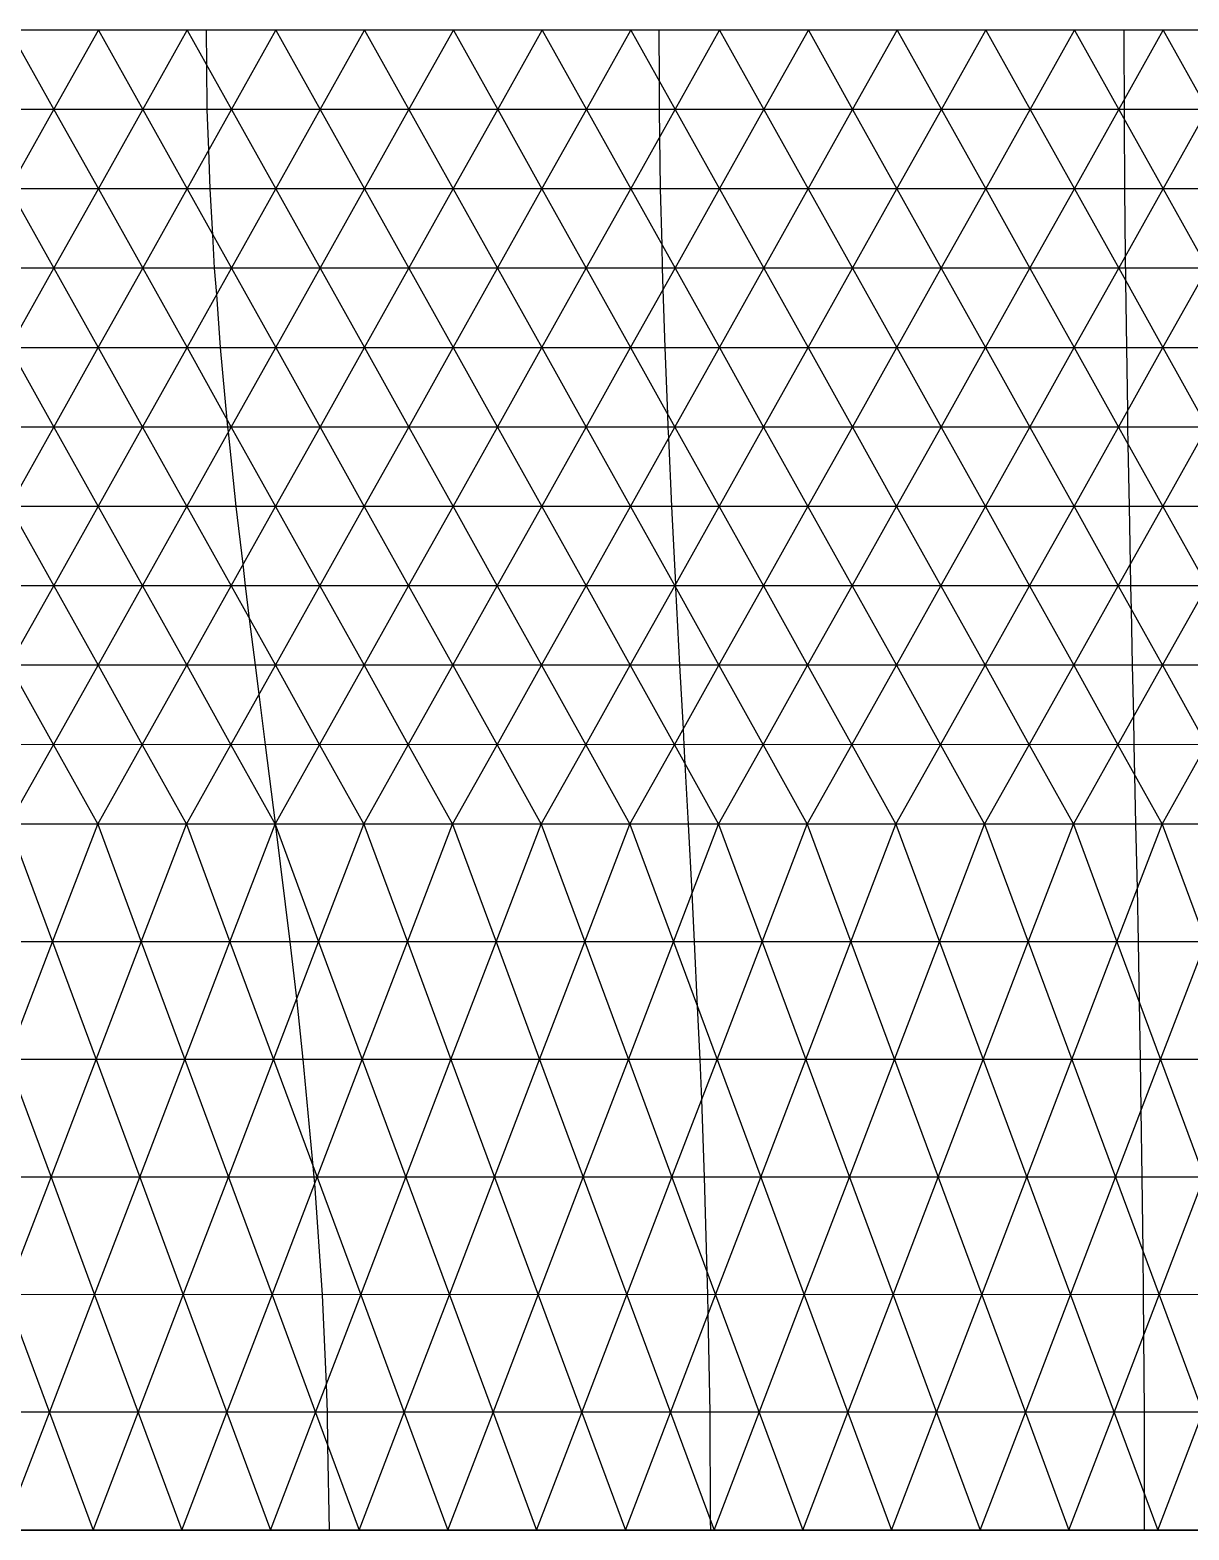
# Model space of a CAD drawing. Extents: x 0.18 to 10.14, y 0.02 to 7.38.
# Drawn here: x 1.227 to 1.747, y 1.157 to 1.83 of the extents above; entities that cross this region are included whole.
import ezdxf

# ---------------------------------------------------------------- set-up
doc = ezdxf.new("R2010")
doc.units = 0
doc.layers.add('1', color=7, linetype='CONTINUOUS')

msp = doc.modelspace()

# ---------------------------------------------------------------- linework, layer by layer
at = {"layer": '1', "color": 253}
for p, q in [((7.354183, 1.830233), (0.620165, 1.830233)), ((1.217858, 1.830233), (1.237769, 1.794582)), ((1.237769, 1.794582), (1.257705, 1.830233)), ((1.257705, 1.830233), (1.277611, 1.794582)), ((1.277611, 1.794582), (1.297551, 1.830233)), ((1.297551, 1.830233), (1.317454, 1.794582)), ((1.317454, 1.794582), (1.337397, 1.830233)), ((1.337397, 1.830233), (1.357298, 1.794582)), ((1.357298, 1.794582), (1.377244, 1.830233)), ((1.377244, 1.830233), (1.397141, 1.794582)), ((1.397141, 1.794582), (1.41709, 1.830233)), ((1.41709, 1.830233), (1.436985, 1.794582)), ((1.436985, 1.794582), (1.456936, 1.830233)), ((1.456936, 1.830233), (1.476829, 1.794582)), ((1.476829, 1.794582), (1.496782, 1.830233)), ((1.496782, 1.830233), (1.516673, 1.794582)), ((1.516673, 1.794582), (1.536629, 1.830233)), ((1.536629, 1.830233), (1.556517, 1.794582)), ((1.556517, 1.794582), (1.576475, 1.830233)), ((1.576475, 1.830233), (1.596361, 1.794582)), ((1.596361, 1.794582), (1.616321, 1.830233)), ((1.616321, 1.830233), (1.636206, 1.794582)), ((1.636206, 1.794582), (1.656167, 1.830233)), ((1.656167, 1.830233), (1.67605, 1.794582)), ((1.67605, 1.794582), (1.696014, 1.830233)), ((1.696014, 1.830233), (1.715894, 1.794582)), ((1.715894, 1.794582), (1.73586, 1.830233)), ((1.73586, 1.830233), (1.755738, 1.794582)), ((7.254146, 1.79444), (0.620165, 1.794582)), ((1.21784, 1.758931), (1.237769, 1.794582)), ((1.237769, 1.794582), (1.257678, 1.758931)), ((1.257678, 1.758931), (1.277611, 1.794582)), ((1.277611, 1.794582), (1.297517, 1.758931)), ((1.297517, 1.758931), (1.317454, 1.794582)), ((1.317454, 1.794582), (1.337358, 1.758931)), ((1.337358, 1.758931), (1.357298, 1.794582)), ((1.357298, 1.794582), (1.377198, 1.758931)), ((1.377198, 1.758931), (1.397141, 1.794582)), ((1.397141, 1.794582), (1.41704, 1.758931)), ((1.41704, 1.758931), (1.436985, 1.794582)), ((1.436985, 1.794582), (1.456881, 1.758931)), ((1.456881, 1.758931), (1.476829, 1.794582)), ((1.476829, 1.794582), (1.496723, 1.758931)), ((1.496723, 1.758931), (1.516673, 1.794582)), ((1.516673, 1.794582), (1.536565, 1.758931)), ((1.536565, 1.758931), (1.556517, 1.794582)), ((1.556517, 1.794582), (1.576407, 1.758931)), ((1.576407, 1.758931), (1.596361, 1.794582)), ((1.596361, 1.794582), (1.616249, 1.758931)), ((1.616249, 1.758931), (1.636206, 1.794582)), ((1.636206, 1.794582), (1.656091, 1.758931)), ((1.656091, 1.758931), (1.67605, 1.794582)), ((1.67605, 1.794582), (1.695933, 1.758931)), ((1.695933, 1.758931), (1.715894, 1.794582)), ((1.715894, 1.794582), (1.735776, 1.758931)), ((1.735776, 1.758931), (1.755738, 1.794582)), ((7.233879, 1.758769), (0.620165, 1.758931)), ((1.21784, 1.758931), (1.237749, 1.723281)), ((1.237749, 1.723281), (1.257678, 1.758931)), ((1.257678, 1.758931), (1.277585, 1.723281)), ((1.277585, 1.723281), (1.297517, 1.758931)), ((1.297517, 1.758931), (1.317422, 1.723281)), ((1.317422, 1.723281), (1.337358, 1.758931)), ((1.337358, 1.758931), (1.35726, 1.723281)), ((1.35726, 1.723281), (1.377198, 1.758931)), ((1.377198, 1.758931), (1.397099, 1.723281)), ((1.397099, 1.723281), (1.41704, 1.758931)), ((1.41704, 1.758931), (1.436938, 1.723281)), ((1.436938, 1.723281), (1.456881, 1.758931)), ((1.456881, 1.758931), (1.476778, 1.723281)), ((1.476778, 1.723281), (1.496723, 1.758931)), ((1.496723, 1.758931), (1.516617, 1.723281)), ((1.516617, 1.723281), (1.536565, 1.758931)), ((1.536565, 1.758931), (1.556457, 1.723281)), ((1.556457, 1.723281), (1.576407, 1.758931)), ((1.576407, 1.758931), (1.596297, 1.723281)), ((1.596297, 1.723281), (1.616249, 1.758931)), ((1.616249, 1.758931), (1.636137, 1.723281)), ((1.636137, 1.723281), (1.656091, 1.758931)), ((1.656091, 1.758931), (1.675977, 1.723281)), ((1.675977, 1.723281), (1.695933, 1.758931)), ((1.695933, 1.758931), (1.715817, 1.723281)), ((1.715817, 1.723281), (1.735776, 1.758931)), ((1.735776, 1.758931), (1.755657, 1.723281)), ((7.213634, 1.72314), (0.620165, 1.723281)), ((1.217823, 1.68763), (1.237749, 1.723281)), ((1.237749, 1.723281), (1.257655, 1.68763)), ((1.257655, 1.68763), (1.277585, 1.723281)), ((1.277585, 1.723281), (1.297489, 1.68763)), ((1.297489, 1.68763), (1.317422, 1.723281)), ((1.317422, 1.723281), (1.337324, 1.68763)), ((1.337324, 1.68763), (1.35726, 1.723281)), ((1.35726, 1.723281), (1.37716, 1.68763)), ((1.37716, 1.68763), (1.397099, 1.723281)), ((1.397099, 1.723281), (1.416997, 1.68763)), ((1.416997, 1.68763), (1.436938, 1.723281)), ((1.436938, 1.723281), (1.456834, 1.68763)), ((1.456834, 1.68763), (1.476778, 1.723281)), ((1.476778, 1.723281), (1.496671, 1.68763)), ((1.496671, 1.68763), (1.516617, 1.723281)), ((1.516617, 1.723281), (1.536509, 1.68763)), ((1.536509, 1.68763), (1.556457, 1.723281)), ((1.556457, 1.723281), (1.576347, 1.68763)), ((1.576347, 1.68763), (1.596297, 1.723281)), ((1.596297, 1.723281), (1.616185, 1.68763)), ((1.616185, 1.68763), (1.636137, 1.723281)), ((1.636137, 1.723281), (1.656023, 1.68763)), ((1.656023, 1.68763), (1.675977, 1.723281)), ((1.675977, 1.723281), (1.695861, 1.68763)), ((1.695861, 1.68763), (1.715817, 1.723281)), ((1.715817, 1.723281), (1.735699, 1.68763)), ((1.735699, 1.68763), (1.755657, 1.723281)), ((7.392465, 1.687346), (0.620165, 1.68763)), ((1.217823, 1.68763), (1.237724, 1.651979)), ((1.237724, 1.651979), (1.257655, 1.68763)), ((1.257655, 1.68763), (1.277555, 1.651979)), ((1.277555, 1.651979), (1.297489, 1.68763)), ((1.297489, 1.68763), (1.317387, 1.651979)), ((1.317387, 1.651979), (1.337324, 1.68763)), ((1.337324, 1.68763), (1.35722, 1.651979)), ((1.35722, 1.651979), (1.37716, 1.68763)), ((1.37716, 1.68763), (1.397055, 1.651979)), ((1.397055, 1.651979), (1.416997, 1.68763)), ((1.416997, 1.68763), (1.43689, 1.651979)), ((1.43689, 1.651979), (1.456834, 1.68763)), ((1.456834, 1.68763), (1.476725, 1.651979)), ((1.476725, 1.651979), (1.496671, 1.68763)), ((1.496671, 1.68763), (1.516561, 1.651979)), ((1.516561, 1.651979), (1.536509, 1.68763)), ((1.536509, 1.68763), (1.556396, 1.651979)), ((1.556396, 1.651979), (1.576347, 1.68763)), ((1.576347, 1.68763), (1.596232, 1.651979)), ((1.596232, 1.651979), (1.616185, 1.68763)), ((1.616185, 1.68763), (1.636068, 1.651979)), ((1.636068, 1.651979), (1.656023, 1.68763)), ((1.656023, 1.68763), (1.675904, 1.651979)), ((1.675904, 1.651979), (1.695861, 1.68763)), ((1.695861, 1.68763), (1.71574, 1.651979)), ((1.71574, 1.651979), (1.735699, 1.68763)), ((1.735699, 1.68763), (1.755576, 1.651979)), ((7.372298, 1.651848), (0.620165, 1.651979)), ((1.217788, 1.616329), (1.237724, 1.651979)), ((1.237724, 1.651979), (1.257616, 1.616329)), ((1.257616, 1.616329), (1.277555, 1.651979)), ((1.277555, 1.651979), (1.297445, 1.616329)), ((1.297445, 1.616329), (1.317387, 1.651979)), ((1.317387, 1.651979), (1.337277, 1.616329)), ((1.337277, 1.616329), (1.35722, 1.651979)), ((1.35722, 1.651979), (1.377109, 1.616329)), ((1.377109, 1.616329), (1.397055, 1.651979)), ((1.397055, 1.651979), (1.416942, 1.616329)), ((1.416942, 1.616329), (1.43689, 1.651979)), ((1.43689, 1.651979), (1.456775, 1.616329)), ((1.456775, 1.616329), (1.476725, 1.651979)), ((1.476725, 1.651979), (1.496608, 1.616329)), ((1.496608, 1.616329), (1.516561, 1.651979)), ((1.516561, 1.651979), (1.536442, 1.616329)), ((1.536442, 1.616329), (1.556396, 1.651979)), ((1.556396, 1.651979), (1.576276, 1.616329)), ((1.576276, 1.616329), (1.596232, 1.651979)), ((1.596232, 1.651979), (1.61611, 1.616329)), ((1.61611, 1.616329), (1.636068, 1.651979)), ((1.636068, 1.651979), (1.655944, 1.616329)), ((1.655944, 1.616329), (1.675904, 1.651979)), ((1.675904, 1.651979), (1.695778, 1.616329)), ((1.695778, 1.616329), (1.71574, 1.651979)), ((1.71574, 1.651979), (1.735612, 1.616329)), ((1.735612, 1.616329), (1.755576, 1.651979)), ((7.352084, 1.61627), (0.620165, 1.616329)), ((1.217788, 1.616329), (1.237668, 1.580678)), ((1.237668, 1.580678), (1.257616, 1.616329)), ((1.257616, 1.616329), (1.277495, 1.580678)), ((1.277495, 1.580678), (1.297445, 1.616329)), ((1.297445, 1.616329), (1.317325, 1.580678)), ((1.317325, 1.580678), (1.337277, 1.616329)), ((1.337277, 1.616329), (1.357155, 1.580678)), ((1.357155, 1.580678), (1.377109, 1.616329)), ((1.377109, 1.616329), (1.396985, 1.580678)), ((1.396985, 1.580678), (1.416942, 1.616329)), ((1.416942, 1.616329), (1.436817, 1.580678)), ((1.436817, 1.580678), (1.456775, 1.616329)), ((1.456775, 1.616329), (1.476648, 1.580678)), ((1.476648, 1.580678), (1.496608, 1.616329)), ((1.496608, 1.616329), (1.51648, 1.580678)), ((1.51648, 1.580678), (1.536442, 1.616329)), ((1.536442, 1.616329), (1.556311, 1.580678)), ((1.556311, 1.580678), (1.576276, 1.616329)), ((1.576276, 1.616329), (1.596143, 1.580678)), ((1.596143, 1.580678), (1.61611, 1.616329)), ((1.61611, 1.616329), (1.635975, 1.580678)), ((1.635975, 1.580678), (1.655944, 1.616329)), ((1.655944, 1.616329), (1.675807, 1.580678)), ((1.675807, 1.580678), (1.695778, 1.616329)), ((1.695778, 1.616329), (1.715639, 1.580678)), ((1.715639, 1.580678), (1.735612, 1.616329)), ((1.735612, 1.616329), (1.755471, 1.580678)), ((7.371721, 1.580726), (0.620165, 1.580678)), ((1.217706, 1.545027), (1.237668, 1.580678)), ((1.237668, 1.580678), (1.257532, 1.545027)), ((1.257532, 1.545027), (1.277495, 1.580678)), ((1.277495, 1.580678), (1.29736, 1.545027)), ((1.29736, 1.545027), (1.317325, 1.580678)), ((1.317325, 1.580678), (1.337188, 1.545027)), ((1.337188, 1.545027), (1.357155, 1.580678)), ((1.357155, 1.580678), (1.377017, 1.545027)), ((1.377017, 1.545027), (1.396985, 1.580678)), ((1.396985, 1.580678), (1.416846, 1.545027)), ((1.416846, 1.545027), (1.436817, 1.580678)), ((1.436817, 1.580678), (1.456676, 1.545027)), ((1.456676, 1.545027), (1.476648, 1.580678)), ((1.476648, 1.580678), (1.496506, 1.545027)), ((1.496506, 1.545027), (1.51648, 1.580678)), ((1.51648, 1.580678), (1.536335, 1.545027)), ((1.536335, 1.545027), (1.556311, 1.580678)), ((1.556311, 1.580678), (1.576165, 1.545027)), ((1.576165, 1.545027), (1.596143, 1.580678)), ((1.596143, 1.580678), (1.615995, 1.545027)), ((1.615995, 1.545027), (1.635975, 1.580678)), ((1.635975, 1.580678), (1.655825, 1.545027)), ((1.655825, 1.545027), (1.675807, 1.580678)), ((1.675807, 1.580678), (1.695655, 1.545027)), ((1.695655, 1.545027), (1.715639, 1.580678)), ((1.715639, 1.580678), (1.735485, 1.545027)), ((1.735485, 1.545027), (1.755471, 1.580678)), ((7.391325, 1.545134), (0.620165, 1.545027)), ((1.217706, 1.545027), (1.237552, 1.509377)), ((1.237552, 1.509377), (1.257532, 1.545027)), ((1.257532, 1.545027), (1.277379, 1.509377)), ((1.277379, 1.509377), (1.29736, 1.545027)), ((1.29736, 1.545027), (1.317206, 1.509377)), ((1.317206, 1.509377), (1.337188, 1.545027)), ((1.337188, 1.545027), (1.357033, 1.509377)), ((1.357033, 1.509377), (1.377017, 1.545027)), ((1.377017, 1.545027), (1.39686, 1.509377)), ((1.39686, 1.509377), (1.416846, 1.545027)), ((1.416846, 1.545027), (1.436688, 1.509377)), ((1.436688, 1.509377), (1.456676, 1.545027)), ((1.456676, 1.545027), (1.476516, 1.509377)), ((1.476516, 1.509377), (1.496506, 1.545027)), ((1.496506, 1.545027), (1.516344, 1.509377)), ((1.516344, 1.509377), (1.536335, 1.545027)), ((1.536335, 1.545027), (1.556172, 1.509377)), ((1.556172, 1.509377), (1.576165, 1.545027)), ((1.576165, 1.545027), (1.596, 1.509377)), ((1.596, 1.509377), (1.615995, 1.545027)), ((1.615995, 1.545027), (1.635828, 1.509377)), ((1.635828, 1.509377), (1.655825, 1.545027)), ((1.655825, 1.545027), (1.675656, 1.509377)), ((1.675656, 1.509377), (1.695655, 1.545027)), ((1.695655, 1.545027), (1.715484, 1.509377)), ((1.715484, 1.509377), (1.735485, 1.545027)), ((1.735485, 1.545027), (1.755312, 1.509377)), ((7.450747, 1.509545), (0.620165, 1.509377)), ((1.217554, 1.473726), (1.237552, 1.509377)), ((1.237552, 1.509377), (1.25738, 1.473726)), ((1.25738, 1.473726), (1.277379, 1.509377)), ((1.277379, 1.509377), (1.297206, 1.473726)), ((1.297206, 1.473726), (1.317206, 1.509377)), ((1.317206, 1.509377), (1.337032, 1.473726)), ((1.337032, 1.473726), (1.357033, 1.509377)), ((1.357033, 1.509377), (1.376858, 1.473726)), ((1.376858, 1.473726), (1.39686, 1.509377)), ((1.39686, 1.509377), (1.416684, 1.473726)), ((1.416684, 1.473726), (1.436688, 1.509377)), ((1.436688, 1.509377), (1.45651, 1.473726)), ((1.45651, 1.473726), (1.476516, 1.509377)), ((1.476516, 1.509377), (1.496336, 1.473726)), ((1.496336, 1.473726), (1.516344, 1.509377)), ((1.516344, 1.509377), (1.536162, 1.473726)), ((1.536162, 1.473726), (1.556172, 1.509377)), ((1.556172, 1.509377), (1.575988, 1.473726)), ((1.575988, 1.473726), (1.596, 1.509377)), ((1.596, 1.509377), (1.615814, 1.473726)), ((1.615814, 1.473726), (1.635828, 1.509377)), ((1.635828, 1.509377), (1.65564, 1.473726)), ((1.65564, 1.473726), (1.675656, 1.509377)), ((1.675656, 1.509377), (1.695466, 1.473726)), ((1.695466, 1.473726), (1.715484, 1.509377)), ((1.715484, 1.509377), (1.735292, 1.473726)), ((1.735292, 1.473726), (1.755312, 1.509377)), ((7.908321, 1.473726), (0.620165, 1.473726)), ((1.217554, 1.473726), (1.237122, 1.42091)), ((1.237122, 1.42091), (1.25738, 1.473726)), ((1.25738, 1.473726), (1.276948, 1.42091)), ((1.276948, 1.42091), (1.297206, 1.473726)), ((1.297206, 1.473726), (1.316775, 1.42091)), ((1.316775, 1.42091), (1.337032, 1.473726)), ((1.337032, 1.473726), (1.356603, 1.42091)), ((1.356603, 1.42091), (1.376858, 1.473726)), ((1.376858, 1.473726), (1.39643, 1.42091)), ((1.39643, 1.42091), (1.416684, 1.473726)), ((1.416684, 1.473726), (1.436257, 1.42091)), ((1.436257, 1.42091), (1.45651, 1.473726)), ((1.45651, 1.473726), (1.476085, 1.42091)), ((1.476085, 1.42091), (1.496336, 1.473726)), ((1.496336, 1.473726), (1.515913, 1.42091)), ((1.515913, 1.42091), (1.536162, 1.473726)), ((1.536162, 1.473726), (1.55574, 1.42091)), ((1.55574, 1.42091), (1.575988, 1.473726)), ((1.575988, 1.473726), (1.595568, 1.42091)), ((1.595568, 1.42091), (1.615814, 1.473726)), ((1.615814, 1.473726), (1.635395, 1.42091)), ((1.635395, 1.42091), (1.65564, 1.473726)), ((1.65564, 1.473726), (1.675223, 1.42091)), ((1.675223, 1.42091), (1.695466, 1.473726)), ((1.695466, 1.473726), (1.715051, 1.42091)), ((1.715051, 1.42091), (1.735292, 1.473726)), ((1.735292, 1.473726), (1.754878, 1.42091)), ((7.769044, 1.421027), (0.620165, 1.42091)), ((1.216862, 1.368094), (1.237122, 1.42091)), ((1.237122, 1.42091), (1.256689, 1.368094)), ((1.256689, 1.368094), (1.276948, 1.42091)), ((1.276948, 1.42091), (1.296517, 1.368094)), ((1.296517, 1.368094), (1.316775, 1.42091)), ((1.316775, 1.42091), (1.336345, 1.368094)), ((1.336345, 1.368094), (1.356603, 1.42091)), ((1.356603, 1.42091), (1.376174, 1.368094)), ((1.376174, 1.368094), (1.39643, 1.42091)), ((1.39643, 1.42091), (1.416003, 1.368094)), ((1.416003, 1.368094), (1.436257, 1.42091)), ((1.436257, 1.42091), (1.455832, 1.368094)), ((1.455832, 1.368094), (1.476085, 1.42091)), ((1.476085, 1.42091), (1.495661, 1.368094)), ((1.495661, 1.368094), (1.515913, 1.42091)), ((1.515913, 1.42091), (1.535491, 1.368094)), ((1.535491, 1.368094), (1.55574, 1.42091)), ((1.55574, 1.42091), (1.57532, 1.368094)), ((1.57532, 1.368094), (1.595568, 1.42091)), ((1.595568, 1.42091), (1.615149, 1.368094)), ((1.615149, 1.368094), (1.635395, 1.42091)), ((1.635395, 1.42091), (1.654978, 1.368094)), ((1.654978, 1.368094), (1.675223, 1.42091)), ((1.675223, 1.42091), (1.694807, 1.368094)), ((1.694807, 1.368094), (1.715051, 1.42091)), ((1.715051, 1.42091), (1.734637, 1.368094)), ((1.734637, 1.368094), (1.754878, 1.42091)), ((7.749104, 1.368233), (0.620165, 1.368094)), ((1.216862, 1.368094), (1.236428, 1.315278)), ((1.236428, 1.315278), (1.256689, 1.368094)), ((1.256689, 1.368094), (1.276257, 1.315278)), ((1.276257, 1.315278), (1.296517, 1.368094)), ((1.296517, 1.368094), (1.316086, 1.315278)), ((1.316086, 1.315278), (1.336345, 1.368094)), ((1.336345, 1.368094), (1.355917, 1.315278)), ((1.355917, 1.315278), (1.376174, 1.368094)), ((1.376174, 1.368094), (1.395747, 1.315278)), ((1.395747, 1.315278), (1.416003, 1.368094)), ((1.416003, 1.368094), (1.435578, 1.315278)), ((1.435578, 1.315278), (1.455832, 1.368094)), ((1.455832, 1.368094), (1.475408, 1.315278)), ((1.475408, 1.315278), (1.495661, 1.368094)), ((1.495661, 1.368094), (1.515239, 1.315278)), ((1.515239, 1.315278), (1.535491, 1.368094)), ((1.535491, 1.368094), (1.55507, 1.315278)), ((1.55507, 1.315278), (1.57532, 1.368094)), ((1.57532, 1.368094), (1.594901, 1.315278)), ((1.594901, 1.315278), (1.615149, 1.368094)), ((1.615149, 1.368094), (1.634732, 1.315278)), ((1.634732, 1.315278), (1.654978, 1.368094)), ((1.654978, 1.368094), (1.674562, 1.315278)), ((1.674562, 1.315278), (1.694807, 1.368094)), ((1.694807, 1.368094), (1.714393, 1.315278)), ((1.714393, 1.315278), (1.734637, 1.368094)), ((1.734637, 1.368094), (1.754224, 1.315278)), ((7.729073, 1.31539), (0.620165, 1.315278)), ((1.216165, 1.262463), (1.236428, 1.315278)), ((1.236428, 1.315278), (1.255994, 1.262463)), ((1.255994, 1.262463), (1.276257, 1.315278)), ((1.276257, 1.315278), (1.295825, 1.262463)), ((1.295825, 1.262463), (1.316086, 1.315278)), ((1.316086, 1.315278), (1.335657, 1.262463)), ((1.335657, 1.262463), (1.355917, 1.315278)), ((1.355917, 1.315278), (1.375489, 1.262463)), ((1.375489, 1.262463), (1.395747, 1.315278)), ((1.395747, 1.315278), (1.415322, 1.262463)), ((1.415322, 1.262463), (1.435578, 1.315278)), ((1.435578, 1.315278), (1.455154, 1.262463)), ((1.455154, 1.262463), (1.475408, 1.315278)), ((1.475408, 1.315278), (1.494986, 1.262463)), ((1.494986, 1.262463), (1.515239, 1.315278)), ((1.515239, 1.315278), (1.534819, 1.262463)), ((1.534819, 1.262463), (1.55507, 1.315278)), ((1.55507, 1.315278), (1.574651, 1.262463)), ((1.574651, 1.262463), (1.594901, 1.315278)), ((1.594901, 1.315278), (1.614483, 1.262463)), ((1.614483, 1.262463), (1.634732, 1.315278)), ((1.634732, 1.315278), (1.654316, 1.262463)), ((1.654316, 1.262463), (1.674562, 1.315278)), ((1.674562, 1.315278), (1.694148, 1.262463)), ((1.694148, 1.262463), (1.714393, 1.315278)), ((1.714393, 1.315278), (1.733981, 1.262463)), ((1.733981, 1.262463), (1.754224, 1.315278)), ((7.748929, 1.262588), (0.620165, 1.262463)), ((1.216165, 1.262463), (1.23573, 1.209647)), ((1.23573, 1.209647), (1.255994, 1.262463)), ((1.255994, 1.262463), (1.275563, 1.209647)), ((1.275563, 1.209647), (1.295825, 1.262463)), ((1.295825, 1.262463), (1.315396, 1.209647)), ((1.315396, 1.209647), (1.335657, 1.262463)), ((1.335657, 1.262463), (1.35523, 1.209647)), ((1.35523, 1.209647), (1.375489, 1.262463)), ((1.375489, 1.262463), (1.395064, 1.209647)), ((1.395064, 1.209647), (1.415322, 1.262463)), ((1.415322, 1.262463), (1.434898, 1.209647)), ((1.434898, 1.209647), (1.455154, 1.262463)), ((1.455154, 1.262463), (1.474732, 1.209647)), ((1.474732, 1.209647), (1.494986, 1.262463)), ((1.494986, 1.262463), (1.514566, 1.209647)), ((1.514566, 1.209647), (1.534819, 1.262463)), ((1.534819, 1.262463), (1.5544, 1.209647)), ((1.5544, 1.209647), (1.574651, 1.262463)), ((1.574651, 1.262463), (1.594234, 1.209647)), ((1.594234, 1.209647), (1.614483, 1.262463)), ((1.614483, 1.262463), (1.634068, 1.209647)), ((1.634068, 1.209647), (1.654316, 1.262463)), ((1.654316, 1.262463), (1.673902, 1.209647)), ((1.673902, 1.209647), (1.694148, 1.262463)), ((1.694148, 1.262463), (1.713736, 1.209647)), ((1.713736, 1.209647), (1.733981, 1.262463)), ((1.733981, 1.262463), (1.75357, 1.209647)), ((7.848769, 1.209884), (0.620165, 1.209647)), ((1.215461, 1.156831), (1.23573, 1.209647)), ((1.23573, 1.209647), (1.255297, 1.156831)), ((1.255297, 1.156831), (1.275563, 1.209647)), ((1.275563, 1.209647), (1.295133, 1.156831)), ((1.295133, 1.156831), (1.315396, 1.209647)), ((1.315396, 1.209647), (1.334969, 1.156831)), ((1.334969, 1.156831), (1.35523, 1.209647)), ((1.35523, 1.209647), (1.374804, 1.156831)), ((1.374804, 1.156831), (1.395064, 1.209647)), ((1.395064, 1.209647), (1.41464, 1.156831)), ((1.41464, 1.156831), (1.434898, 1.209647)), ((1.434898, 1.209647), (1.454476, 1.156831)), ((1.454476, 1.156831), (1.474732, 1.209647)), ((1.474732, 1.209647), (1.494311, 1.156831)), ((1.494311, 1.156831), (1.514566, 1.209647)), ((1.514566, 1.209647), (1.534147, 1.156831)), ((1.534147, 1.156831), (1.5544, 1.209647)), ((1.5544, 1.209647), (1.573983, 1.156831)), ((1.573983, 1.156831), (1.594234, 1.209647)), ((1.594234, 1.209647), (1.613818, 1.156831)), ((1.613818, 1.156831), (1.634068, 1.209647)), ((1.634068, 1.209647), (1.653654, 1.156831)), ((1.653654, 1.156831), (1.673902, 1.209647)), ((1.673902, 1.209647), (1.69349, 1.156831)), ((1.69349, 1.156831), (1.713736, 1.209647)), ((1.713736, 1.209647), (1.733325, 1.156831)), ((1.733325, 1.156831), (1.75357, 1.209647)), ((8.276347, 1.156831), (0.620165, 1.156831))]:
    msp.add_line(p, q, dxfattribs=at)
at = {"layer": '1', "color": 5}
for p, q in [((1.257705, 1.830233), (1.217858, 1.830233)), ((1.297551, 1.830233), (1.257705, 1.830233)), ((1.337397, 1.830233), (1.297551, 1.830233)), ((1.377244, 1.830233), (1.337397, 1.830233)), ((1.41709, 1.830233), (1.377244, 1.830233)), ((1.456936, 1.830233), (1.41709, 1.830233)), ((1.496782, 1.830233), (1.456936, 1.830233)), ((1.536629, 1.830233), (1.496782, 1.830233)), ((1.576475, 1.830233), (1.536629, 1.830233)), ((1.616321, 1.830233), (1.576475, 1.830233)), ((1.656167, 1.830233), (1.616321, 1.830233)), ((1.696014, 1.830233), (1.656167, 1.830233)), ((1.73586, 1.830233), (1.696014, 1.830233)), ((1.775706, 1.830233), (1.73586, 1.830233)), ((1.215461, 1.156831), (1.255297, 1.156831)), ((1.255297, 1.156831), (1.295133, 1.156831)), ((1.295133, 1.156831), (1.334969, 1.156831)), ((1.334969, 1.156831), (1.374804, 1.156831)), ((1.374804, 1.156831), (1.41464, 1.156831)), ((1.41464, 1.156831), (1.454476, 1.156831)), ((1.454476, 1.156831), (1.494311, 1.156831)), ((1.494311, 1.156831), (1.534147, 1.156831)), ((1.534147, 1.156831), (1.573983, 1.156831)), ((1.573983, 1.156831), (1.613818, 1.156831)), ((1.613818, 1.156831), (1.653654, 1.156831)), ((1.653654, 1.156831), (1.69349, 1.156831)), ((1.69349, 1.156831), (1.733325, 1.156831)), ((1.733325, 1.156831), (1.773161, 1.156831))]:
    msp.add_line(p, q, dxfattribs=at)
at = {"layer": '1', "color": 6}
for p, q in [((1.306426, 1.814337), (1.306191, 1.830233)), ((1.509588, 1.80728), (1.509445, 1.830233)), ((1.718458, 1.789984), (1.718348, 1.830233)), ((1.306594, 1.794582), (1.306426, 1.814337)), ((1.509637, 1.794582), (1.509588, 1.80728)), ((1.307319, 1.776458), (1.306594, 1.794582)), ((1.509846, 1.782382), (1.509637, 1.794582)), ((1.718629, 1.758931), (1.718458, 1.789984)), ((1.510151, 1.758931), (1.509846, 1.782382)), ((1.307844, 1.758931), (1.307319, 1.776458)), ((1.309035, 1.738302), (1.307844, 1.758931)), ((1.510771, 1.733758), (1.510151, 1.758931)), ((1.71893, 1.728841), (1.718629, 1.758931)), ((1.309863, 1.723281), (1.309035, 1.738302)), ((1.511021, 1.723281), (1.510771, 1.733758)), ((1.719047, 1.717489), (1.71893, 1.728841)), ((1.310848, 1.711523), (1.309863, 1.723281)), ((1.511357, 1.713879), (1.511021, 1.723281)), ((1.719422, 1.68763), (1.719047, 1.717489)), ((1.312523, 1.68763), (1.310848, 1.711523)), ((1.512148, 1.68763), (1.511357, 1.713879)), ((1.315587, 1.655205), (1.312523, 1.68763)), ((1.513336, 1.657758), (1.512148, 1.68763)), ((1.719879, 1.659372), (1.719422, 1.68763)), ((1.513572, 1.651979), (1.513336, 1.657758)), ((1.719984, 1.651979), (1.719879, 1.659372)), ((1.315893, 1.651979), (1.315587, 1.655205)), ((1.316155, 1.649778), (1.315893, 1.651979)), ((1.513817, 1.647077), (1.513572, 1.651979)), ((1.720116, 1.644129), (1.719984, 1.651979)), ((1.319587, 1.616329), (1.316155, 1.649778)), ((1.515156, 1.616329), (1.513817, 1.647077)), ((1.720615, 1.616329), (1.720116, 1.644129)), ((1.322755, 1.590381), (1.319587, 1.616329)), ((1.516912, 1.581451), (1.515156, 1.616329)), ((1.721139, 1.590496), (1.720615, 1.616329)), ((1.323782, 1.580678), (1.322755, 1.590381)), ((1.721318, 1.580678), (1.721139, 1.590496)), ((1.325565, 1.565889), (1.323782, 1.580678)), ((1.516992, 1.579759), (1.516912, 1.581451)), ((1.518797, 1.545027), (1.516992, 1.579759)), ((1.721525, 1.570105), (1.721318, 1.580678)), ((1.722057, 1.545027), (1.721525, 1.570105)), ((1.328174, 1.545027), (1.325565, 1.565889)), ((1.329956, 1.532124), (1.328174, 1.545027)), ((1.520374, 1.516564), (1.518797, 1.545027)), ((1.722564, 1.521997), (1.722057, 1.545027)), ((1.332703, 1.509377), (1.329956, 1.532124)), ((1.722817, 1.509377), (1.722564, 1.521997)), ((1.52073, 1.509377), (1.520374, 1.516564)), ((1.33724, 1.474096), (1.332703, 1.509377)), ((1.52117, 1.500696), (1.52073, 1.509377)), ((1.723091, 1.495685), (1.722817, 1.509377)), ((1.522647, 1.473726), (1.52117, 1.500696)), ((1.723576, 1.473726), (1.723091, 1.495685)), ((1.337282, 1.473726), (1.33724, 1.474096)), ((1.337396, 1.472744), (1.337282, 1.473726)), ((1.343781, 1.42091), (1.337396, 1.472744)), ((1.524321, 1.442841), (1.522647, 1.473726)), ((1.72419, 1.444757), (1.723576, 1.473726)), ((1.525392, 1.42091), (1.524321, 1.442841)), ((1.724654, 1.42091), (1.72419, 1.444757)), ((1.346819, 1.395402), (1.343781, 1.42091)), ((1.526688, 1.391841), (1.525392, 1.42091)), ((1.725123, 1.393748), (1.724654, 1.42091)), ((1.349688, 1.368094), (1.346819, 1.395402)), ((1.527853, 1.368094), (1.526688, 1.391841)), ((1.725619, 1.368094), (1.725123, 1.393748)), ((1.354098, 1.320185), (1.349688, 1.368094)), ((1.52859, 1.350098), (1.527853, 1.368094)), ((1.725972, 1.345489), (1.725619, 1.368094)), ((1.529905, 1.315278), (1.52859, 1.350098)), ((1.726417, 1.315278), (1.725972, 1.345489)), ((1.354593, 1.315278), (1.354098, 1.320185)), ((1.354817, 1.312412), (1.354593, 1.315278)), ((1.531082, 1.272544), (1.529905, 1.315278)), ((1.726764, 1.281921), (1.726417, 1.315278)), ((1.358362, 1.262463), (1.354817, 1.312412)), ((1.727001, 1.262463), (1.726764, 1.281921)), ((1.5314, 1.262463), (1.531082, 1.272544)), ((1.360076, 1.222282), (1.358362, 1.262463)), ((1.531555, 1.253951), (1.5314, 1.262463)), ((1.727121, 1.244567), (1.727001, 1.262463)), ((1.532351, 1.209647), (1.531555, 1.253951)), ((1.727362, 1.209647), (1.727121, 1.244567)), ((1.360592, 1.209647), (1.360076, 1.222282)), ((1.360764, 1.194715), (1.360592, 1.209647)), ((1.532584, 1.161046), (1.532351, 1.209647)), ((1.727466, 1.156831), (1.727362, 1.209647)), ((1.361404, 1.156831), (1.360764, 1.194715)), ((1.532615, 1.156831), (1.532584, 1.161046))]:
    msp.add_line(p, q, dxfattribs=at)

doc.saveas('drawing.dxf')
